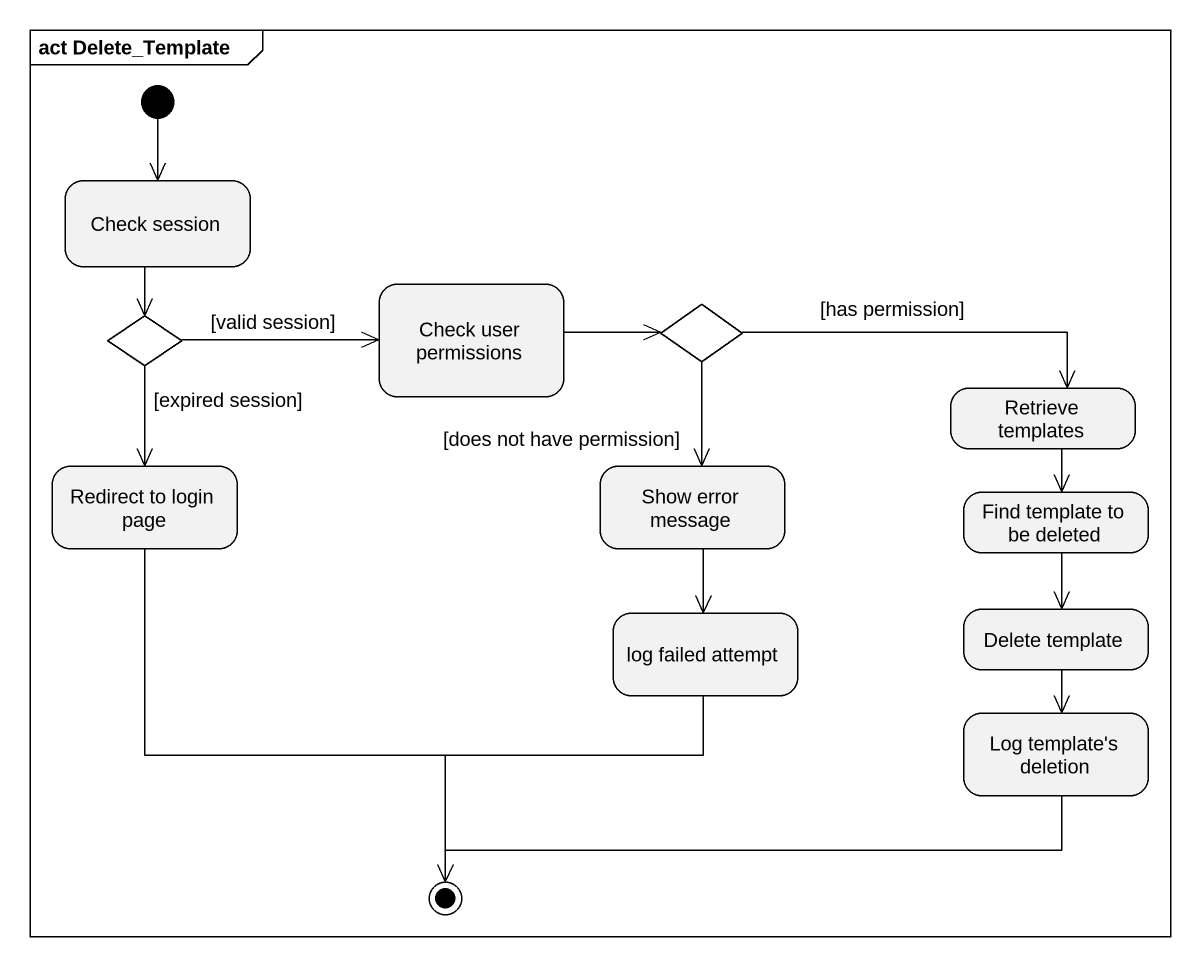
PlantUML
@startuml
mainframe act Delete_Template
hide empty description
state "Check session" as Check_session
state choice1 <<choice>>
state "Check user permissions" as Check_user_permissions
state choice2 <<choice>>
state "Retrieve templates" as Retrieve_templates
state "Redirect to login page" as Redirect_to_login_page
state "Show error message" as Show_error_message
state "Find template to be deleted" as Find_template_to_be_deleted
state "log failed attempt" as log_failed_attempt
state "Delete template" as Delete_template
state "Log template's deletion" as Log_template_s_deletion
[*] --> Check_session
Check_session --> choice1
choice1 -right-> Check_user_permissions : [valid session]
choice1 --> Redirect_to_login_page : [expired session]
Check_user_permissions -right-> choice2
choice2 -right-> Retrieve_templates : [has permission]
choice2 --> Show_error_message : [does not have permission]
Retrieve_templates --> Find_template_to_be_deleted
Show_error_message --> log_failed_attempt
Find_template_to_be_deleted --> Delete_template
Delete_template --> Log_template_s_deletion
Redirect_to_login_page --> [*]
log_failed_attempt --> [*]
Log_template_s_deletion -left-> [*]
@enduml
